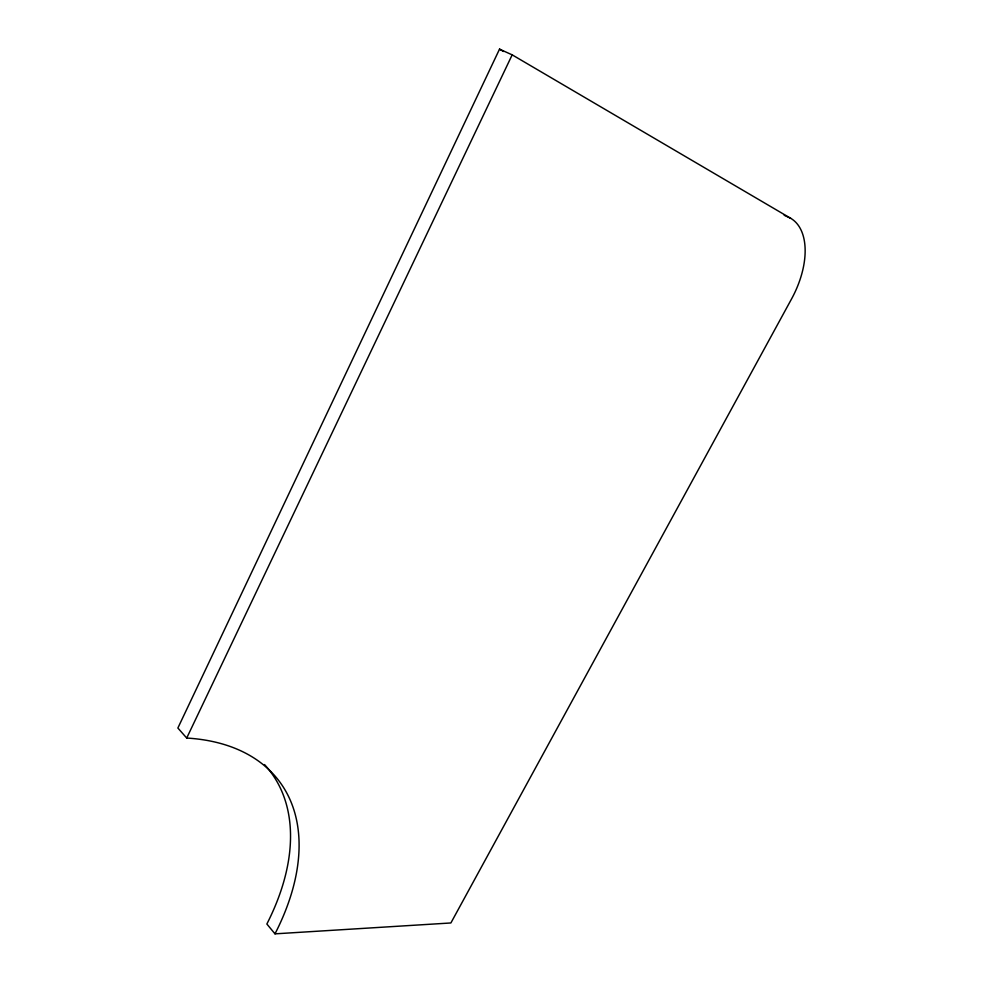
<?xml version="1.0" encoding="UTF-8"?>
<svg xmlns="http://www.w3.org/2000/svg" width="983" height="983" viewBox="0 0 983 983"><rect width="100%" height="100%" fill="white"/><g stroke="black" fill="none" stroke-linecap="round" stroke-linejoin="round"><path stroke-width="1.47" d="M499.524 49.15L177.874 728.022L186.709 738.049A264.968 156.457 -36.3 0 1 274.994 933.85L450.89 922.963L791.536 298.967A70.739 40.229 -61.1 0 0 790.75 218.337L512.18 54.851L499.524 49.15L503.493 51.472M186.709 738.049L512.18 54.851M784.164 215.24L790.75 218.337M274.994 933.85L266.86 924.008A263.063 156.899 -36.1 0 0 264.513 764.565"/></g></svg>
